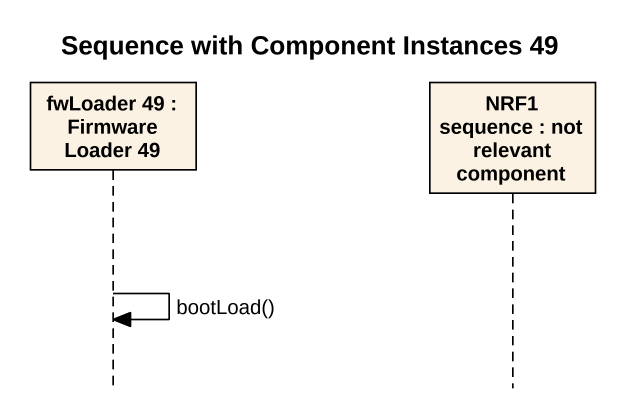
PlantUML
@startuml
title Sequence with Component Instances 49
hide footbox
participant "fwLoader 49 : Firmware Loader 49" as fwLoader_49
participant "NRF1 sequence : not relevant component" as NRF1_sequence

fwLoader_49 -> fwLoader_49 : bootLoad()
@enduml
